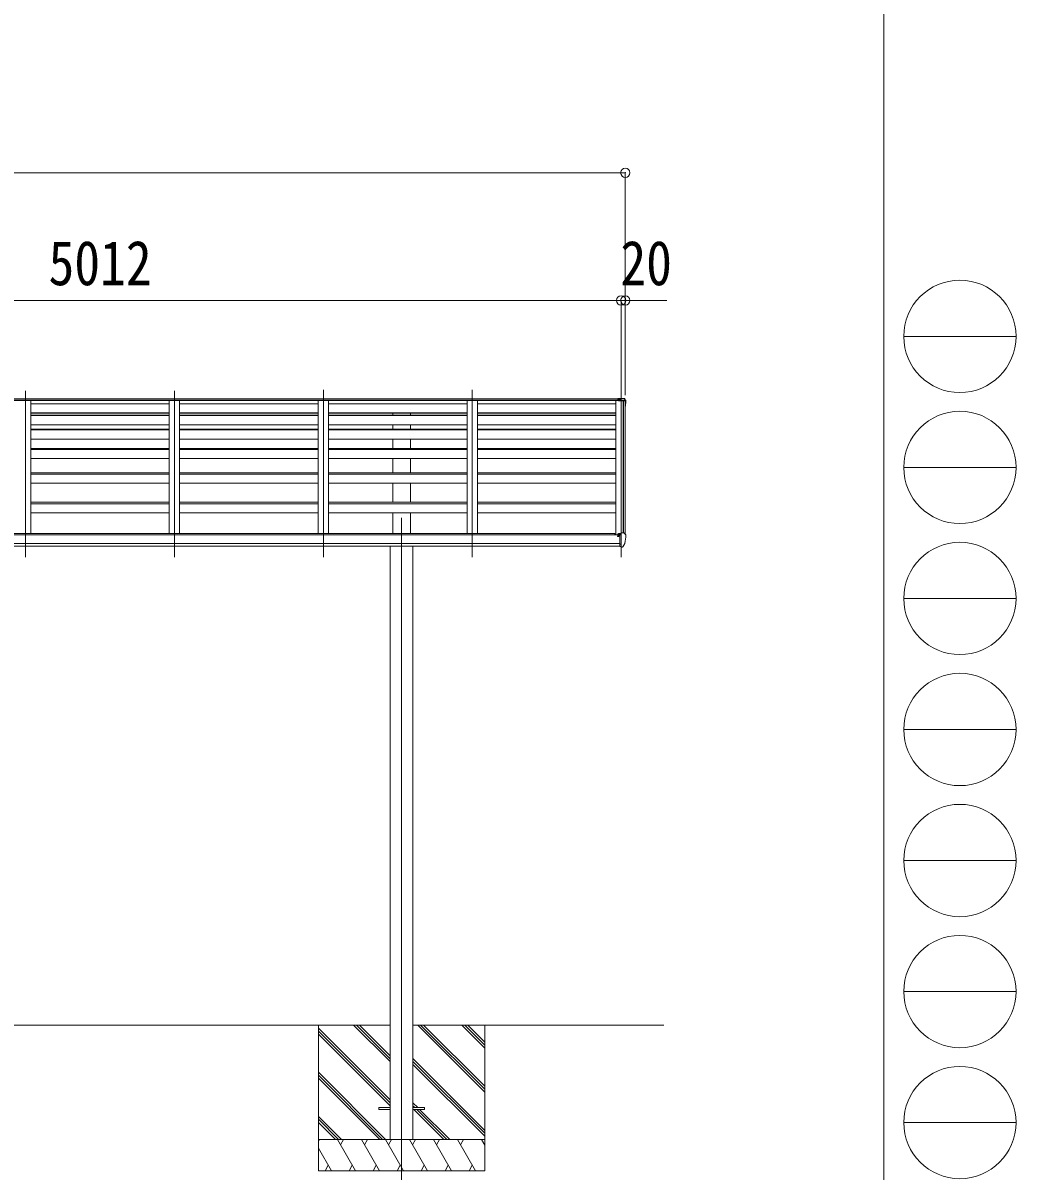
# Model space of a CAD drawing. Units: millimetres at full size. Extents: x -12578 to 12718, y -8779 to 8681.
# Drawn here: x 7943 to 12718, y -5637 to -117 of the extents above; entities that cross this region are included whole.
import ezdxf
from ezdxf.enums import TextEntityAlignment as Align

# ---------------------------------------------------------------- set-up
doc = ezdxf.new("R2010")
doc.units = ezdxf.units.MM
doc.header["$LTSCALE"] = 45
doc.header["$PDMODE"] = 32
doc.header["$PDSIZE"] = 45
for name, color, linetype, lineweight in [('0-0_0', 7, 'Continuous', 9), ('0-1_本体', 4, 'Continuous', 9), ('0-2_部品', 7, 'Continuous', 9), ('0-8_PARTS2', 2, 'Continuous', 9), ('0-A_寸法', 6, 'Continuous', 9), ('F-0_240', 7, 'Continuous', 9)]:
    doc.layers.add(name, color=color, linetype=linetype, lineweight=lineweight)
doc.styles.add('ＭＳ ゴシック', font='')
doc.styles.get('ＭＳ ゴシック').set_extended_font_data('MS Gothic')

msp = doc.modelspace()

# ---------------------------------------------------------------- linework, layer by layer
at = {"layer": '0-0_0'}
for p, q in [((9708.13, -4935.23), (6918.13, -4935.23)), ((9363.13, -4935.23), (9363.13, -5635.23)), ((9708.13, -5294.91), (9363.13, -4949.91)), ((9708.13, -5309.05), (9363.13, -4964.05)), ((9708.13, -5111.06), (9532.3, -4935.23)), ((9708.13, -5096.92), (9546.44, -4935.23)), ((9708.13, -5082.78), (9560.58, -4935.23)), ((11025.09, -4935.23), (9818.13, -4935.23)), ((10163.13, -5257.69), (9840.66, -4935.23)), ((10163.13, -5243.55), (9854.8, -4935.23)), ((10163.13, -5229.41), (9868.95, -4935.23)), ((10163.13, -5045.56), (10052.8, -4935.23)), ((10163.13, -5031.42), (10066.94, -4935.23)), ((10163.13, -5017.28), (10081.08, -4935.23)), ((10163.13, -4935.23), (10163.13, -5635.23)), ((9708.13, -5323.19), (9363.13, -4978.2)), ((10163.13, -5441.54), (9818.13, -5096.54)), ((10163.13, -5455.68), (9818.13, -5110.69)), ((10163.13, -5469.83), (9818.13, -5124.83)), ((9686.32, -5485.23), (9363.13, -5162.04)), ((9672.18, -5485.23), (9363.13, -5176.19)), ((9658.03, -5485.23), (9363.13, -5190.33)), ((9841.03, -5331.58), (9818.13, -5308.68)), ((9826.89, -5331.58), (9818.13, -5322.82)), ((9966.4, -5485.23), (9821.75, -5340.58)), ((9980.54, -5485.23), (9835.89, -5340.58)), ((9994.69, -5485.23), (9850.03, -5340.58)), ((9474.19, -5485.23), (9363.13, -5374.17)), ((9460.04, -5485.23), (9363.13, -5388.32)), ((9445.9, -5486.08), (9363.13, -5403.3)), ((9368.96, -5485.23), (9363.13, -5495.33)), ((9363.13, -5485.23), (10163.13, -5485.23)), ((9541.03, -5635.23), (9454.43, -5485.23)), ((9484.43, -5485.23), (9469.43, -5511.21)), ((9656.5, -5635.23), (9569.9, -5485.23)), ((9584.9, -5511.21), (9599.9, -5485.23)), ((9771.97, -5635.23), (9685.37, -5485.23)), ((9700.37, -5511.21), (9715.37, -5485.23)), ((9887.44, -5635.23), (9800.84, -5485.23)), ((9815.84, -5511.21), (9830.84, -5485.23)), ((10002.91, -5635.23), (9916.31, -5485.23)), ((9931.31, -5511.22), (9946.31, -5485.23)), ((10118.38, -5635.23), (10031.78, -5485.23)), ((10046.78, -5511.21), (10061.78, -5485.23)), ((10163.13, -5512.74), (10147.25, -5485.23)), ((9425.56, -5635.23), (9363.13, -5527.1)), ((9410.56, -5609.25), (9395.56, -5635.23)), ((9526.03, -5609.25), (9511.03, -5635.23)), ((9641.5, -5609.25), (9626.5, -5635.23)), ((9756.97, -5609.25), (9741.97, -5635.23)), ((9872.44, -5609.25), (9857.44, -5635.23)), ((9987.91, -5609.25), (9972.91, -5635.23)), ((10103.38, -5609.25), (10088.38, -5635.23)), ((10163.13, -5635.23), (9363.13, -5635.23))]:
    msp.add_line(p, q, dxfattribs=at)
at = {"layer": '0-1_本体'}
for p, q in [((5819.13, -1931.62), (10807.12, -1931.62)), ((10803.62, -1924.42), (5822.63, -1924.42)), ((5822.63, -1926), (10803.62, -1926)), ((5819.13, -1932.53), (10807.12, -1932.53)), ((7980.13, -1932.53), (7980.13, -2572.32)), ((7980.13, -1947.73), (8646.13, -1947.73)), ((8646.13, -1932.53), (8646.13, -2572.32)), ((8696.13, -1932.53), (8696.13, -2572.32)), ((8696.13, -1947.73), (9362.13, -1947.73)), ((9362.13, -1932.53), (9362.13, -2572.32)), ((9412.13, -1932.53), (9412.13, -2572.32)), ((9412.13, -1947.73), (10078.13, -1947.73)), ((10078.13, -1932.53), (10078.13, -2572.32)), ((10128.13, -1932.53), (10128.13, -2572.32)), ((10128.13, -1947.73), (10794.13, -1947.73)), ((10794.13, -1932.53), (10794.13, -2578.73)), ((10829.43, -2568.92), (10829.43, -1934.09)), ((10830.13, -1934.09), (10830.13, -2568.92)), ((10838.17, -1934.51), (10830.34, -1934.1)), ((10839.11, -1935.35), (10839.13, -2575.47)), ((7980.13, -1991.26), (8646.13, -1991.26)), ((7980.13, -1992.33), (8646.13, -1992.33)), ((7980.13, -1993.64), (8646.13, -1993.64)), ((8646.13, -2002.47), (7980.13, -2002.47)), ((7980.13, -2005.05), (8646.13, -2005.05)), ((8696.13, -1991.26), (9362.13, -1991.26)), ((8696.13, -1992.33), (9362.13, -1992.33)), ((8696.13, -1993.64), (9362.13, -1993.64)), ((9362.13, -2002.47), (8696.13, -2002.47)), ((8696.13, -2005.05), (9362.13, -2005.05)), ((9412.13, -1991.26), (10078.13, -1991.26)), ((9412.13, -1992.33), (10078.13, -1992.33)), ((9412.13, -1993.64), (10078.13, -1993.64)), ((10078.13, -2002.47), (9412.13, -2002.47)), ((9412.13, -2005.05), (10078.13, -2005.05)), ((9720.63, -2002.47), (9720.63, -1993.64)), ((9805.63, -2002.47), (9805.63, -1993.64)), ((10128.13, -1991.26), (10794.13, -1991.26)), ((10128.13, -1992.33), (10794.13, -1992.33)), ((10128.13, -1993.64), (10794.13, -1993.64)), ((10794.13, -2002.47), (10128.13, -2002.47)), ((10128.13, -2005.05), (10794.13, -2005.05)), ((7980.13, -2049.79), (8646.13, -2049.79)), ((8646.13, -2070.38), (7980.13, -2070.38)), ((8646.13, -2073.95), (7980.13, -2073.95)), ((8696.13, -2049.79), (9362.13, -2049.79)), ((9362.13, -2070.38), (8696.13, -2070.38)), ((9362.13, -2073.95), (8696.13, -2073.95)), ((9412.13, -2049.79), (10078.13, -2049.79)), ((10078.13, -2070.38), (9412.13, -2070.38)), ((10078.13, -2073.95), (9412.13, -2073.95)), ((9720.63, -2070.38), (9720.63, -2049.79)), ((9805.63, -2070.38), (9805.63, -2049.79)), ((10128.13, -2049.79), (10794.13, -2049.79)), ((10794.13, -2070.38), (10128.13, -2070.38)), ((10794.13, -2073.95), (10128.13, -2073.95)), ((8646.13, -2118.49), (7980.13, -2118.49)), ((9362.13, -2118.49), (8696.13, -2118.49)), ((10078.13, -2118.49), (9412.13, -2118.49)), ((9720.63, -2162.94), (9720.63, -2118.49)), ((9805.63, -2162.94), (9805.63, -2118.49)), ((10794.13, -2118.49), (10128.13, -2118.49)), ((8646.13, -2162.94), (7980.13, -2162.94)), ((7980.13, -2167.6), (8646.13, -2167.6)), ((9362.13, -2162.94), (8696.13, -2162.94)), ((8696.13, -2167.6), (9362.13, -2167.6)), ((10078.13, -2162.94), (9412.13, -2162.94)), ((9412.13, -2167.6), (10078.13, -2167.6)), ((10794.13, -2162.94), (10128.13, -2162.94)), ((10128.13, -2167.6), (10794.13, -2167.6)), ((8646.13, -2211.87), (7980.13, -2211.87)), ((9362.13, -2211.87), (8696.13, -2211.87)), ((10078.13, -2211.87), (9412.13, -2211.87)), ((9720.63, -2280.14), (9720.63, -2211.87)), ((9805.63, -2280.14), (9805.63, -2211.87)), ((10794.13, -2211.87), (10128.13, -2211.87)), ((8646.13, -2280.14), (7980.13, -2280.14)), ((8646.13, -2285.87), (7980.13, -2285.87)), ((9362.13, -2280.14), (8696.13, -2280.14)), ((9362.13, -2285.87), (8696.13, -2285.87)), ((10078.13, -2280.14), (9412.13, -2280.14)), ((10078.13, -2285.87), (9412.13, -2285.87)), ((10794.13, -2280.14), (10128.13, -2280.14)), ((10794.13, -2285.87), (10128.13, -2285.87)), ((8646.13, -2329.81), (7980.13, -2329.81)), ((9362.13, -2329.81), (8696.13, -2329.81)), ((10078.13, -2329.81), (9412.13, -2329.81)), ((9720.63, -2421.54), (9720.63, -2329.81)), ((9805.63, -2421.54), (9805.63, -2329.81)), ((10794.13, -2329.81), (10128.13, -2329.81)), ((8646.13, -2421.54), (7980.13, -2421.54)), ((8646.13, -2428.34), (7980.13, -2428.34)), ((9362.13, -2421.54), (8696.13, -2421.54)), ((9362.13, -2428.34), (8696.13, -2428.34)), ((10078.13, -2421.54), (9412.13, -2421.54)), ((10078.13, -2428.34), (9412.13, -2428.34)), ((10794.13, -2421.54), (10128.13, -2421.54)), ((10794.13, -2428.34), (10128.13, -2428.34)), ((8646.13, -2471.89), (7980.13, -2471.89)), ((9362.13, -2471.89), (8696.13, -2471.89)), ((10078.13, -2471.89), (9412.13, -2471.89)), ((9720.63, -2572.32), (9720.63, -2471.89)), ((9805.63, -2572.32), (9805.63, -2471.89)), ((10794.13, -2471.89), (10128.13, -2471.89)), ((5813.63, -2578.73), (10812.63, -2578.73)), ((5837.13, -2572.32), (10789.13, -2572.32)), ((10789.13, -2578.73), (10789.13, -2572.4)), ((10812.63, -2620.33), (5813.63, -2620.33)), ((5813.63, -2632.17), (10812.63, -2632.1)), ((9708.13, -2632.12), (9708.13, -5485.23)), ((9818.13, -2632.11), (9818.13, -5485.23))]:
    msp.add_line(p, q, dxfattribs=at)
msp.add_circle((10805.15, -2583.84), 3, dxfattribs=at)
msp.add_arc((10838.12, -1935.51), 1, 6.67014, 87, dxfattribs=at)
at = {"layer": '0-2_部品'}
for p, q in [((10803.62, -1923.29), (10819.12, -1922.35)), ((10803.62, -1923.29), (10803.62, -1924.06)), ((10803.62, -1925.18), (10819.12, -1924.36)), ((10803.62, -1928.88), (10807.12, -1928.88)), ((10819.12, -1926.76), (10807.12, -1927.18)), ((10807.12, -1927.18), (10807.12, -1930.55)), ((10807.12, -1930.55), (10807.12, -1931.19)), ((10830.23, -1931.93), (10807.12, -1930.55)), ((10807.12, -1931.19), (10807.12, -1934.09)), ((10830.23, -1932.59), (10807.12, -1931.19)), ((10819.12, -1922.35), (10819.12, -1923.12)), ((10819.12, -1923.12), (10819.12, -1922.35)), ((10819.12, -1922.35), (10823.16, -1922.59)), ((10819.12, -1923.12), (10819.12, -1923.84)), ((10819.12, -1923.84), (10819.12, -1923.12)), ((10819.12, -1924.36), (10819.12, -1923.84)), ((10834.92, -1925.2), (10819.12, -1924.36)), ((10819.12, -1926.76), (10819.12, -1924.36)), ((10829.08, -1922.95), (10835.34, -1923.34)), ((10830.23, -1931.93), (10838.28, -1932.32)), ((10834.88, -1923.56), (10834.78, -1924.07)), ((10834.78, -1924.07), (10834.78, -1924.8)), ((10834.78, -1924.8), (10834.84, -1925.01)), ((10834.84, -1925.01), (10834.92, -1925.2)), ((10835.22, -1923.34), (10834.88, -1923.56)), ((10834.92, -1925.2), (10839.34, -1932.61)), ((10835.34, -1923.34), (10835.22, -1923.34)), ((10836.1, -1923.76), (10840.58, -1930.19)), ((10840.58, -1930.19), (10840.58, -1933.71)), ((10841.12, -1931.91), (10841.12, -1936)), ((10830.23, -1932.59), (10838.28, -1933.01)), ((10839.62, -1936.68), (10839.62, -1936)), ((10841.12, -1936.68), (10841.12, -1936)), ((10802.63, -2583.84), (10802.15, -2583.84)), ((10802.63, -2574.77), (10802.63, -2578.73)), ((10802.63, -2582.22), (10802.63, -2583.84)), ((10807.33, -2583.84), (10802.63, -2583.84)), ((10817.63, -2573.61), (10803.63, -2573.66)), ((10807.14, -2571.68), (10807.13, -2571.75)), ((10807.13, -2573.65), (10807.13, -2571.75)), ((10807.19, -2571.61), (10807.14, -2571.68)), ((10807.26, -2571.54), (10807.19, -2571.61)), ((10807.36, -2571.48), (10807.26, -2571.54)), ((10807.33, -2582.65), (10807.33, -2583.84)), ((10807.63, -2583.84), (10807.33, -2583.84)), ((10807.48, -2571.43), (10807.36, -2571.48)), ((10807.63, -2571.39), (10807.48, -2571.43)), ((10807.78, -2571.36), (10807.63, -2571.39)), ((10808.15, -2583.84), (10807.63, -2583.84)), ((10807.95, -2571.34), (10807.78, -2571.36)), ((10807.95, -2571.34), (10817.63, -2570.62)), ((10812.63, -2576.01), (10817.63, -2576.01)), ((10812.63, -2634.22), (10812.63, -2576.01)), ((10812.63, -2578.65), (10819.13, -2578.26)), ((10817.63, -2569.84), (10817.63, -2576.01)), ((10817.63, -2569.84), (10819.13, -2569.84)), ((10819.13, -2568.92), (10831.13, -2568.92)), ((10831.13, -2568.92), (10833.46, -2569.06)), ((10834.22, -2569.49), (10838.28, -2575.3)), ((10841.13, -2578.29), (10841.13, -2578.92)), ((10815.96, -2623.12), (10812.63, -2622.69)), ((10812.63, -2634.22), (10818.13, -2634.22)), ((10819.13, -2623.53), (10815.96, -2623.12)), ((10820.63, -2637.33), (10824.34, -2637.1)), ((10826.75, -2635.61), (10836.49, -2620.23))]:
    msp.add_line(p, q, dxfattribs=at)
at = {"layer": '0-2_部品', "color": 4}
for p, q in [((9708.13, -5331.58), (9653.33, -5331.58)), ((9653.33, -5331.58), (9653.33, -5340.58)), ((9708.13, -5340.58), (9653.33, -5340.58)), ((9872.93, -5331.58), (9818.13, -5331.58)), ((9872.93, -5340.58), (9818.13, -5340.58)), ((9872.93, -5331.58), (9872.93, -5340.58))]:
    msp.add_line(p, q, dxfattribs=at)
at = {"layer": '0-2_部品'}
for points in [[(10803.62, -1924.06), (10803.62, -1924.79), (10803.62, -1925.18), (10803.62, -1927.58)], [(10803.62, -1928.88), (10803.62, -1927.58), (10807.12, -1927.4)], [(10838.2, -1934.51), (10830.19, -1934.09), (10807.12, -1934.09)], [(10820.63, -2637.33), (10819.13, -2637.42), (10819.13, -2568.92)], [(10819.13, -2635.22), (10818.63, -2635.22), (10818.13, -2634.22)]]:
    msp.add_lwpolyline(points, dxfattribs=at)
for centre, radius, start, end in [((10838.55, -1719.51), 203.67, 265.66569, 267.33529), ((10835.28, -1924.34), 1, 34.92333, 86.50831), ((10838.12, -1936), 1.5, 0.10179, 87.11637), ((10838.13, -1936), 2.99, 0.10179, 87.11637), ((10640.61, -1936.33), 199.01, 355.91195, 359.99961), ((10640.61, -1936.68), 199.01, 355.91198, 359.99961), ((10640.63, -1936.68), 200.5, 351.88835, 359.99962), ((10837.86, -1935.52), 3.27, 33.61079, 63.09912), ((10805.13, -2583.84), 2.5, 28.35764, 180), ((10805.13, -2583.84), 2.5, 0, 28.35764), ((10833.4, -2570.06), 1, 35, 86.5), ((10648.63, -2578.92), 192.49, 347.8767, 359.9992), ((10838.13, -2578.29), 3, 0, 87), ((10824.15, -2634.11), 3, 273.5, 330), ((10833.9, -2618.73), 3, 330, 348.16652)]:
    msp.add_arc(centre, radius, start, end, dxfattribs=at)
for centre, major_axis, ratio, start_param, end_param in [((10838.12, -1931.91), (0, -3.01), 0.996195, 1.5707963, 2.1816616), ((10838.12, -1935.87), (0.11, 3.55), 0.844901, 5.9032824, 6.268104), ((10803.63, -2574.77), (0.02, 1.1), 0.906239, 0.0206394, 1.5914357)]:
    msp.add_ellipse(centre, major_axis=major_axis, ratio=ratio, start_param=start_param, end_param=end_param, dxfattribs=at)
at = {"layer": '0-8_PARTS2'}
for p, q in [((10819.12, -1844.45), (10819.13, -2686)), ((7955.13, -2686), (7955.13, -1886.03)), ((8671.13, -2686), (8671.13, -1886.03)), ((9387.13, -2686), (9387.13, -1881.75)), ((10103.13, -2686), (10103.13, -1881.75)), ((9763.13, -2497.2), (9763.13, -5703.23))]:
    msp.add_line(p, q, dxfattribs=at)
at = {"layer": '0-A_寸法'}
for p, q in [((775.14, -837.45), (10839.12, -837.45)), ((10839.12, -837.45), (10839.12, -1451.34)), ((10819.12, -1451.34), (5807.13, -1451.34)), ((10819.12, -1451.34), (10839.12, -1451.34)), ((10819.12, -1451.34), (10819.12, -1906.91)), ((10819.12, -1451.34), (10819.12, -1906.91)), ((10839.12, -1451.34), (11039.12, -1451.34)), ((10839.12, -1451.34), (10839.12, -1906.91))]:
    msp.add_line(p, q, dxfattribs=at)
for p in [(10839.12, -837.45), (10819.12, -1451.34), (10839.12, -1451.34)]:
    msp.add_point(p, dxfattribs=at)
at = {"layer": 'F-0_240', "color": 5}
msp.add_line((12081.82, 8681.02), (12081.82, -8778.98), dxfattribs=at)
at = {"layer": 'F-0_240', "color": 4}
for p, q in [((12177.99, -1623.99), (12717.99, -1623.99)), ((12177.99, -2253.98), (12717.99, -2253.98)), ((12177.99, -2883.99), (12717.99, -2883.99)), ((12177.99, -3513.99), (12717.99, -3513.99)), ((12177.99, -4143.99), (12717.99, -4143.99)), ((12177.99, -4773.99), (12717.99, -4773.99)), ((12177.99, -5403.99), (12717.99, -5403.99))]:
    msp.add_line(p, q, dxfattribs=at)
for centre in [(12447.99, -1623.99), (12447.99, -2253.98), (12447.99, -2883.99), (12447.99, -3513.99), (12447.99, -4143.99), (12447.99, -4773.99), (12447.99, -5403.99)]:
    msp.add_circle(centre, 270, dxfattribs=at)

# ---------------------------------------------------------------- texts
at = {"layer": '0-A_寸法', "color": 7, "style": 'ＭＳ ゴシック', "width": 0.85}
for s, p in [('5012', (8065.62, -1442.34)), ('20', (10815.37, -1442.34))]:
    msp.add_text(s, height=214.4, dxfattribs=at).set_placement(p, align=Align.BOTTOM_LEFT)

doc.saveas('drawing.dxf')
